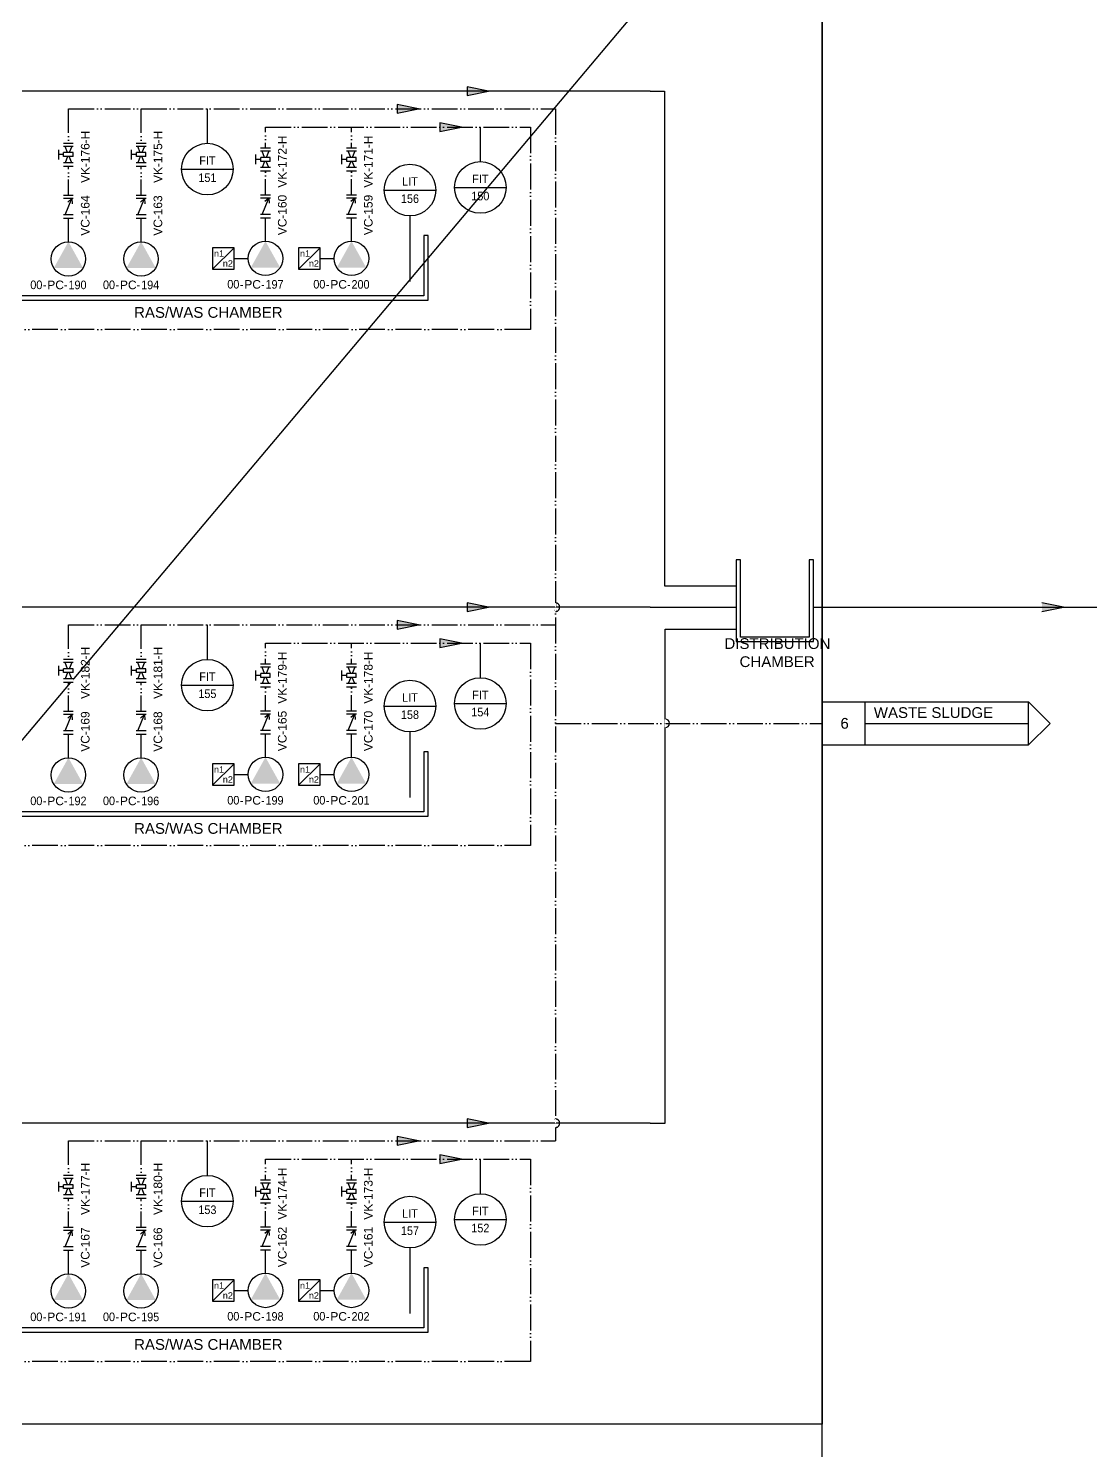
# Model space of a CAD drawing. Header units: millimetres. Extents: x 0 to 1145, y 0 to 954.
# Drawn here: x 188.4 to 435.4, y 280.9 to 611.6 of the extents above; entities that cross this region are included whole.
import ezdxf
from ezdxf.enums import TextEntityAlignment as Align

# ---------------------------------------------------------------- set-up
doc = ezdxf.new("R2010")
doc.units = ezdxf.units.MM
doc.set_wipeout_variables(frame=1)
doc.linetypes.add('ACAD_ISO05W100', pattern=[33, 24, -3, 0, -3, 0, -3])
doc.linetypes.add('RefPIDWasteSludgeChamber - EQ$0$ACAD_ISO05W100', pattern=[33, 24, -3, 0, -3, 0, -3])
doc.layers.get('DEFPOINTS').update_dxf_attribs({"color": 10})
for name, color, linetype in [('equipment', 5, 'Continuous'), ('instrumentation', 4, 'Continuous'), ('RefAR6WasteSludge$0$Text', 7, 'Continuous'), ('RefPIDWasteSludgeChamber - EQ$0$sludge', 19, 'RefPIDWasteSludgeChamber - EQ$0$ACAD_ISO05W100'), ('RefPIDWasteSludgeChamber$0$Text', 7, 'Continuous'), ('sludge', 19, 'ACAD_ISO05W100'), ('Text', 7, 'Continuous'), ('unit', 1, 'Continuous'), ('valve', 7, 'Continuous')]:
    doc.layers.add(name, color=color, linetype=linetype)
doc.layers.add('sewer', color=7, linetype='Continuous', true_color=0x1c2600)
doc.styles.add('Centrifugal_WASPump$0$Organica', font='arial.ttf')
doc.styles.add('Centrifugal_WASPump_SB$0$Organica', font='arial.ttf')
doc.styles.add('CentrifugalVFDdrive_RASPump_L$0$Organica', font='arial.ttf')
doc.styles.add('CentrifugalVFDdrive_RASPump_L_SB$0$Organica', font='arial.ttf')
doc.styles.add('Organica', font='arial.ttf')
doc.styles.add('RefAR6WasteSludge$0$Organica', font='arial.ttf')
doc.styles.add('RefPIDWasteSludgeChamber - EQ$0$Organica', font='arial.ttf')
doc.styles.add('RefPIDWasteSludgeChamber$0$Organica', font='arial.ttf')
doc.styles.add('RefPIDWasteSludgeChamber$0$Standard', font='arial.ttf')

# ---------------------------------------------------------------- blocks, each defined once
blk = doc.blocks.new('*U31')
at = {"layer": 'DEFPOINTS'}
blk.add_line((0, -190), (320, 190), dxfattribs=at)
at = {"layer": 'DEFPOINTS', "flags": 128}
blk.add_lwpolyline([(0, 190), (320, 190), (320, -190), (0, -190)], close=True, dxfattribs=at)
blk = doc.blocks.new('*U32')
at = {"flags": 128}
blk.add_lwpolyline([(0, 19), (0, 0), (18, 0), (18, 19), (17, 19), (17, 1), (1, 1), (1, 19)], close=True, dxfattribs=at)
at = {"style": 'Organica', "flags": 1}
for tag, p in [('WIDTH', (-11.4, 38.99)), ('HEIGHT', (-11.4, 36.04)), ('LENGTH', (-11.4, 33.02)), ('LIQUIDLEVEL', (-11.4, 29.93)), ('VOLUME', (-11.4, 26.97))]:
    blk.add_attdef(tag, text='', height=2, dxfattribs=at).set_placement(p, align=Align.MIDDLE_CENTER)
at = {"layer": 'Text', "style": 'Organica'}
for tag, p in [('NAME1', (9.58, -2.55)), ('NAME2', (9.58, -6.3))]:
    blk.add_attdef(tag, text='', height=2.5, dxfattribs=at).set_placement(p, align=Align.MIDDLE_CENTER)
blk = doc.blocks.new('break')
blk.add_arc((0, 0), 1, 270, 90)
blk.add_wipeout([(-0.12, -0.11), (-0.12, -0.89), (0, -1), (0.12, -0.89), (0.12, -0.11), (0, 0)])
blk.add_wipeout([(-0.12, 0.11), (-0.12, 0.89), (0, 1), (0.12, 0.89), (0.12, 0.11), (0, 0)])
blk = doc.blocks.new('*U43')
at = {"layer": 'DEFPOINTS', "flags": 128}
blk.add_lwpolyline([(0, 477), (442, 477), (442, -477), (0, -477)], close=True, dxfattribs=at)
blk = doc.blocks.new('*U16')
at = {"flags": 128}
blk.add_lwpolyline([(0, 15), (0, 0), (101, 0), (101, 15), (100, 15), (100, 1), (1, 1), (1, 15)], close=True, dxfattribs=at)
at = {"style": 'RefPIDWasteSludgeChamber$0$Organica', "flags": 1}
for tag, p in [('WIDTH', (-11.4, 38.99)), ('HEIGHT', (-11.4, 36.04)), ('LENGTH', (-11.4, 33.02)), ('LIQUIDLEVEL', (-11.4, 29.93)), ('VOLUME', (-11.4, 26.97))]:
    blk.add_attdef(tag, text='', height=2, dxfattribs=at).set_placement(p, align=Align.MIDDLE_CENTER)
at = {"style": 'RefPIDWasteSludgeChamber$0$Standard', "flags": 1}
blk.add_attdef('TR_NAME1', (-26.08, 0.74), '', height=2.5, dxfattribs=at)
at = {"layer": 'RefPIDWasteSludgeChamber$0$Text', "style": 'RefPIDWasteSludgeChamber$0$Organica'}
blk.add_attdef('NAME1_001', (49.42, -4.11), '', height=2.5, dxfattribs=at)
blk = doc.blocks.new('*U17')
at = {"insert": (-1.98, -3.9), "char_height": 2, "width": 5.3402, "attachment_point": 6, "style": 'RefPIDWasteSludgeChamber - EQ$0$Organica'}
blk.add_mtext('-', dxfattribs=at)
at = {"style": 'RefPIDWasteSludgeChamber - EQ$0$Organica'}
for tag, flags, p in [('EQUIP_TYPE', 1, (-8.63, 62.54)), ('NOTE', 1, (-8.63, 59.54)), ('NOTE_CHINESE', 1, (-8.63, 56.54)), ('AREA_CODE', 1, (-8.63, 53.54)), ('DI', 1, (-8.63, 50.54)), ('DO', 1, (-8.63, 47.54)), ('AI', 1, (-8.63, 44.54)), ('AO', 1, (-8.63, 41.54)), ('PO', 1, (-8.63, 35.54)), ('PB', 1, (-8.63, 38.54)), ('SP_ACTUATED', 1, (-8.63, 32.54)), ('SIZE', 1, (-8.63, 23.54)), ('MATERIAL', 1, (-8.63, 19.54)), ('PRESSURE', 1, (-8.63, 15.54)), ('TAG', 8, (0.33, -3.9))]:
    blk.add_attdef(tag, text='', height=2, dxfattribs=dict(at, flags=flags)).set_placement(p, align=Align.MIDDLE_CENTER)
blk.add_attdef('TAG_ID', text='', height=2, dxfattribs=at).set_placement((-2.86, -3.9), align=Align.MIDDLE_RIGHT)
blk.add_wipeout([(-2.67, 1.14), (2.67, 1.14), (2.67, -1.14), (-2.67, -1.14)])
for p, q in [((-2.67, 1.14), (-2.67, -1.14)), ((-1.9, -1.14), (-1.9, 1.14)), ((-1.9, 0.76), (1.9, -0.76)), ((1.9, -0.76), (1.09, 0.17)), ((1.9, -1.14), (1.9, 1.14)), ((2.67, 1.14), (2.67, -1.14)), ((1.9, -0.76), (0.67, -0.87))]:
    blk.add_line(p, q)
blk = doc.blocks.new('*U18')
at = {"char_height": 2, "width": 5.3402, "style": 'RefPIDWasteSludgeChamber - EQ$0$Organica'}
for s, insert, attachment_point in [('-H', (2.6, -3.9), 4), ('-', (-1.98, -3.9), 6)]:
    blk.add_mtext(s, dxfattribs=dict(at, insert=insert, attachment_point=attachment_point))
at = {"style": 'RefPIDWasteSludgeChamber - EQ$0$Organica'}
for tag, flags, p in [('EQUIP_TYPE', 1, (-8.63, 62.54)), ('NOTE', 1, (-8.63, 59.54)), ('NOTE_CHINESE', 1, (-8.63, 56.54)), ('AREA_CODE', 1, (-8.63, 53.54)), ('DI', 1, (-8.63, 50.54)), ('DO', 1, (-8.63, 47.54)), ('AI', 1, (-8.63, 44.54)), ('AO', 1, (-8.63, 41.54)), ('PO', 1, (-8.63, 35.54)), ('PB', 1, (-8.63, 38.54)), ('SP_ACTUATED', 1, (-8.63, 32.54)), ('SIZE', 1, (-8.63, 23.54)), ('MATERIAL', 1, (-8.63, 19.54)), ('PRESSURE', 1, (-8.63, 15.54)), ('TAG', 8, (0.33, -3.9))]:
    blk.add_attdef(tag, text='', height=2, dxfattribs=dict(at, flags=flags)).set_placement(p, align=Align.MIDDLE_CENTER)
blk.add_attdef('TAG_ID', text='', height=2, dxfattribs=at).set_placement((-2.86, -3.9), align=Align.MIDDLE_RIGHT)
blk.add_wipeout([(-2.67, 1.14), (2.67, 1.14), (2.67, -1.14), (-2.67, -1.14)])
for p, q in [((-2.67, 1.14), (-2.67, -1.14)), ((-1.9, -1.14), (-1.9, 1.14)), ((-0.46, 0.19), (-1.9, 0.76)), ((1.14, 2.29), (-1.14, 2.29)), ((-0.46, -1.11), (-0.46, 1.11)), ((-0.46, 1.11), (0.46, 1.11)), ((0, 1.11), (0, 2.29)), ((0.46, -1.11), (0.46, 1.11)), ((0.46, 0.19), (1.9, 0.76)), ((1.9, -1.14), (1.9, 1.14)), ((2.67, 1.14), (2.67, -1.14)), ((-1.9, -0.76), (-0.46, -0.19)), ((-0.46, -1.11), (0.46, -1.11)), ((1.9, -0.76), (0.46, -0.19))]:
    blk.add_line(p, q)
blk = doc.blocks.new('*U13')
at = {"color": 4}
for p, q in [((-6, 17), (6, 17)), ((0, 11), (0, -4.27))]:
    blk.add_line(p, q, dxfattribs=at)
blk.add_circle((0, 17), 6, dxfattribs=at)
at = {"style": 'RefPIDWasteSludgeChamber - EQ$0$Organica', "width": 0.9}
for tag, flags, p in [('EQUIP_TYPE', 9, (31.18, 65.35)), ('AREA_CODE', 9, (31.18, 62.35)), ('NOTE', 9, (31.18, 59.35)), ('NOTE_CHINESE', 9, (31.18, 56.35)), ('MODEL', 9, (31.18, 53.35)), ('MANUFACTURE', 9, (31.18, 50.35)), ('SPECIFICATION', 9, (31.18, 47.35)), ('DI', 9, (31.18, 44.35)), ('DO', 9, (31.18, 41.35)), ('AO', 9, (31.18, 35.35)), ('AI', 9, (31.18, 38.35)), ('PB', 9, (31.18, 32.35)), ('PO', 9, (31.18, 29.35)), ('TAG_ID', 8, (0, 19)), ('TAG', 8, (0, 15))]:
    blk.add_attdef(tag, text='', height=2, dxfattribs=dict(at, flags=flags)).set_placement(p, align=Align.MIDDLE_CENTER)
blk = doc.blocks.new('*U12')
at = {"color": 4}
for p, q in [((0, 23), (0, 31)), ((-6, 17), (6, 17))]:
    blk.add_line(p, q, dxfattribs=at)
blk.add_circle((0, 17), 6, dxfattribs=at)
at = {"style": 'RefPIDWasteSludgeChamber - EQ$0$Organica', "width": 0.9}
for tag, flags, p in [('SP_FLUID', 9, (31.18, 71.35)), ('EQUIP_TYPE', 9, (31.18, 65.35)), ('SP_FLOW', 9, (31.18, 68.35)), ('AREA_CODE', 9, (31.18, 62.35)), ('NOTE', 9, (31.18, 59.35)), ('NOTE_CHINESE', 9, (31.18, 56.35)), ('MODEL', 9, (31.18, 53.35)), ('MANUFACTURE', 9, (31.18, 50.35)), ('SPECIFICATION', 9, (31.18, 47.35)), ('DI', 9, (31.18, 44.35)), ('DO', 9, (31.18, 41.35)), ('AO', 9, (31.18, 35.35)), ('AI', 9, (31.18, 38.35)), ('PB', 9, (31.18, 32.35)), ('PO', 9, (31.18, 29.35)), ('TAG_ID', 8, (0, 19)), ('TAG', 8, (0, 15))]:
    blk.add_attdef(tag, text='', height=2, dxfattribs=dict(at, flags=flags)).set_placement(p, align=Align.MIDDLE_CENTER)
blk = doc.blocks.new('*U11322')
blk.add_circle((0, 0), 4)
blk.add_solid([(-3.4, -2.11), (0, 4), (3.4, -2.11)])
at = {"char_height": 2, "width": 5.3402, "attachment_point": 6, "line_spacing_factor": 0.9, "style": 'Centrifugal_WASPump_SB$0$Organica'}
for insert in [(-5.1, -6.03), (-0.2, -6.03)]:
    blk.add_mtext('{\\W0.9;-}', dxfattribs=dict(at, insert=insert))
at = {"style": 'Centrifugal_WASPump_SB$0$Organica', "flags": 1}
for tag, p in [('PUMP_TYPE', (-13.95, 99.74)), ('NOTE', (-13.95, 96.74)), ('NOTE_CHINESE', (-13.95, 93.74)), ('MATERIAL_HOUSING', (-13.95, 90.64)), ('MATERIAL_IMPELLER', (-13.95, 87.64)), ('CONSUMED_POWER', (-13.95, 78.43)), ('INSTALLED_POWER', (-13.95, 81.43)), ('MODEL', (-13.95, 75.32)), ('MANUFACTURE', (-13.95, 72.21)), ('UNIT_CAPACITY', (-13.42, 69.06)), ('SP_CAPACITY', (-13.42, 66.16)), ('UNIT_HEAD', (-13.42, 63.06)), ('SP_HEAD', (-13.42, 60.06)), ('INSTALLATION', (-13.42, 56.95)), ('STB_DTY', (-13.42, 53.63)), ('RUNNINGHOURS', (-13.42, 50.63)), ('DI', (-13.85, 41.6)), ('DO', (-13.85, 38.6)), ('PO', (-13.85, 26.6)), ('PROCESSUNITAREA', (-13.85, 23.6))]:
    blk.add_attdef(tag, text='', height=2, dxfattribs=at).set_placement(p, align=Align.MIDDLE_CENTER)
at = {"style": 'Centrifugal_WASPump_SB$0$Organica', "width": 0.9}
blk.add_attdef('AREA_CODE', text='', height=2, dxfattribs=at).set_placement((-6.07, -6.01), align=Align.MIDDLE_RIGHT)
at = {"style": 'Centrifugal_WASPump_SB$0$Organica'}
blk.add_attdef('TAG_ID', text='', height=2, dxfattribs=at).set_placement((-1.04, -6.03), align=Align.MIDDLE_RIGHT)
at = {"style": 'Centrifugal_WASPump_SB$0$Organica', "width": 0.9, "flags": 8}
blk.add_attdef('TAG', text='', height=2, dxfattribs=at).set_placement((2.11, -6.03), align=Align.MIDDLE_CENTER)
blk = doc.blocks.new('*U11524')
blk.add_circle((0, 0), 4)
blk.add_solid([(-3.4, -2.11), (0, 4), (3.4, -2.11)])
at = {"char_height": 2, "width": 5.3402, "attachment_point": 6, "line_spacing_factor": 0.9, "style": 'Centrifugal_WASPump$0$Organica'}
for insert in [(-5.1, -6.03), (-0.2, -6.03)]:
    blk.add_mtext('{\\W0.9;-}', dxfattribs=dict(at, insert=insert))
at = {"style": 'Centrifugal_WASPump$0$Organica', "flags": 1}
for tag, p in [('PUMP_TYPE', (-13.95, 99.74)), ('NOTE', (-13.95, 96.74)), ('NOTE_CHINESE', (-13.95, 93.74)), ('MATERIAL_HOUSING', (-13.95, 90.64)), ('MATERIAL_IMPELLER', (-13.95, 87.64)), ('CONSUMED_POWER', (-13.95, 78.43)), ('INSTALLED_POWER', (-13.95, 81.43)), ('MODEL', (-13.95, 75.32)), ('MANUFACTURE', (-13.95, 72.21)), ('UNIT_CAPACITY', (-13.42, 69.06)), ('SP_CAPACITY', (-13.42, 66.16)), ('UNIT_HEAD', (-13.42, 63.06)), ('SP_HEAD', (-13.42, 60.06)), ('INSTALLATION', (-13.42, 56.95)), ('STB_DTY', (-13.42, 53.63)), ('RUNNINGHOURS', (-13.42, 50.63)), ('DI', (-13.85, 41.6)), ('DO', (-13.85, 38.6)), ('PO', (-13.85, 26.6)), ('PROCESSUNITAREA', (-13.85, 23.6))]:
    blk.add_attdef(tag, text='', height=2, dxfattribs=at).set_placement(p, align=Align.MIDDLE_CENTER)
at = {"style": 'Centrifugal_WASPump$0$Organica', "width": 0.9}
blk.add_attdef('AREA_CODE', text='', height=2, dxfattribs=at).set_placement((-6.07, -6.01), align=Align.MIDDLE_RIGHT)
at = {"style": 'Centrifugal_WASPump$0$Organica'}
blk.add_attdef('TAG_ID', text='', height=2, dxfattribs=at).set_placement((-1.04, -6.03), align=Align.MIDDLE_RIGHT)
at = {"style": 'Centrifugal_WASPump$0$Organica', "width": 0.9, "flags": 8}
blk.add_attdef('TAG', text='', height=2, dxfattribs=at).set_placement((2.11, -6.03), align=Align.MIDDLE_CENTER)
blk = doc.blocks.new('*U11726')
for p, q in [((-7.31, 2.5), (-12.31, 2.5)), ((-12.31, 2.5), (-12.31, -2.5)), ((-12.31, -2.5), (-7.31, 2.5)), ((-7.31, -2.5), (-7.31, 2.5)), ((-12.31, -2.5), (-7.31, -2.5)), ((-7.31, 0), (-4, 0))]:
    blk.add_line(p, q)
blk.add_circle((0, 0), 4)
blk.add_solid([(-3.4, -2.11), (0, 4), (3.4, -2.11)])
at = {"style": 'CentrifugalVFDdrive_RASPump_L_SB$0$Organica'}
for s, p in [('n1', (-11.97, 0.39)), ('n2', (-9.91, -1.91))]:
    blk.add_text(s, height=1.5, dxfattribs=at).set_placement(p)
at = {"char_height": 2, "width": 5.3402, "attachment_point": 6, "line_spacing_factor": 0.9, "style": 'CentrifugalVFDdrive_RASPump_L_SB$0$Organica'}
for insert in [(-5.1, -6.03), (-0.2, -6.03)]:
    blk.add_mtext('{\\W0.9;-}', dxfattribs=dict(at, insert=insert))
at = {"style": 'CentrifugalVFDdrive_RASPump_L_SB$0$Organica', "flags": 1}
for tag, p in [('PUMP_TYPE', (-13.95, 99.74)), ('NOTE', (-13.95, 96.74)), ('NOTE_CHINESE', (-13.95, 93.74)), ('MATERIAL_HOUSING', (-13.95, 90.64)), ('MATERIAL_IMPELLER', (-13.95, 87.64)), ('MATERIAL_SCREW', (-13.95, 84.64)), ('CONSUMED_POWER', (-13.95, 78.43)), ('INSTALLED_POWER', (-13.95, 81.43)), ('MODEL', (-13.95, 75.32)), ('MANUFACTURE', (-13.95, 72.21)), ('UNIT_CAPACITY', (-13.42, 69.06)), ('SP_CAPACITY', (-13.42, 66.16)), ('UNIT_HEAD', (-13.42, 63.06)), ('SP_HEAD', (-13.42, 60.06)), ('INSTALLATION', (-13.42, 56.95)), ('STB_DTY', (-13.42, 53.63)), ('RUNNINGHOURS', (-13.42, 50.63)), ('FC-MAN', (-13.85, 47.7)), ('FC-MOD', (-13.85, 44.6)), ('DI', (-13.85, 41.6)), ('DO', (-13.85, 38.6)), ('AI', (-13.85, 35.6)), ('AO', (-13.85, 32.6)), ('PB', (-13.85, 29.6)), ('PO', (-13.85, 26.6)), ('PROCESSUNITAREA', (-13.85, 23.6))]:
    blk.add_attdef(tag, text='', height=2, dxfattribs=at).set_placement(p, align=Align.MIDDLE_CENTER)
at = {"style": 'CentrifugalVFDdrive_RASPump_L_SB$0$Organica', "width": 0.9}
blk.add_attdef('AREA_CODE', text='', height=2, dxfattribs=at).set_placement((-6.07, -6.01), align=Align.MIDDLE_RIGHT)
at = {"style": 'CentrifugalVFDdrive_RASPump_L_SB$0$Organica'}
blk.add_attdef('TAG_ID', text='', height=2, dxfattribs=at).set_placement((-1.04, -6.03), align=Align.MIDDLE_RIGHT)
at = {"style": 'CentrifugalVFDdrive_RASPump_L_SB$0$Organica', "width": 0.9, "flags": 8}
blk.add_attdef('TAG', text='', height=2, dxfattribs=at).set_placement((2.11, -6.03), align=Align.MIDDLE_CENTER)
blk = doc.blocks.new('*U12128')
for p, q in [((-7.31, 2.5), (-12.31, 2.5)), ((-12.31, 2.5), (-12.31, -2.5)), ((-12.31, -2.5), (-7.31, 2.5)), ((-7.31, -2.5), (-7.31, 2.5)), ((-12.31, -2.5), (-7.31, -2.5)), ((-7.31, 0), (-4, 0))]:
    blk.add_line(p, q)
blk.add_circle((0, 0), 4)
blk.add_solid([(-3.4, -2.11), (0, 4), (3.4, -2.11)])
at = {"style": 'CentrifugalVFDdrive_RASPump_L$0$Organica'}
for s, p in [('n1', (-11.97, 0.39)), ('n2', (-9.91, -1.91))]:
    blk.add_text(s, height=1.5, dxfattribs=at).set_placement(p)
at = {"char_height": 2, "width": 5.3402, "attachment_point": 6, "line_spacing_factor": 0.9, "style": 'CentrifugalVFDdrive_RASPump_L$0$Organica'}
for insert in [(-5.1, -6.03), (-0.2, -6.03)]:
    blk.add_mtext('{\\W0.9;-}', dxfattribs=dict(at, insert=insert))
at = {"style": 'CentrifugalVFDdrive_RASPump_L$0$Organica', "flags": 1}
for tag, p in [('PUMP_TYPE', (-13.95, 99.74)), ('NOTE', (-13.95, 96.74)), ('NOTE_CHINESE', (-13.95, 93.74)), ('MATERIAL_HOUSING', (-13.95, 90.64)), ('MATERIAL_IMPELLER', (-13.95, 87.64)), ('MATERIAL_SCREW', (-13.95, 84.64)), ('CONSUMED_POWER', (-13.95, 78.43)), ('INSTALLED_POWER', (-13.95, 81.43)), ('MODEL', (-13.95, 75.32)), ('MANUFACTURE', (-13.95, 72.21)), ('UNIT_CAPACITY', (-13.42, 69.06)), ('SP_CAPACITY', (-13.42, 66.16)), ('UNIT_HEAD', (-13.42, 63.06)), ('SP_HEAD', (-13.42, 60.06)), ('INSTALLATION', (-13.42, 56.95)), ('STB_DTY', (-13.42, 53.63)), ('RUNNINGHOURS', (-13.42, 50.63)), ('FC-MAN', (-13.85, 47.7)), ('FC-MOD', (-13.85, 44.6)), ('DI', (-13.85, 41.6)), ('DO', (-13.85, 38.6)), ('AI', (-13.85, 35.6)), ('AO', (-13.85, 32.6)), ('PB', (-13.85, 29.6)), ('PO', (-13.85, 26.6)), ('PROCESSUNITAREA', (-13.85, 23.6))]:
    blk.add_attdef(tag, text='', height=2, dxfattribs=at).set_placement(p, align=Align.MIDDLE_CENTER)
at = {"style": 'CentrifugalVFDdrive_RASPump_L$0$Organica', "width": 0.9}
blk.add_attdef('AREA_CODE', text='', height=2, dxfattribs=at).set_placement((-6.07, -6.01), align=Align.MIDDLE_RIGHT)
at = {"style": 'CentrifugalVFDdrive_RASPump_L$0$Organica'}
blk.add_attdef('TAG_ID', text='', height=2, dxfattribs=at).set_placement((-1.04, -6.03), align=Align.MIDDLE_RIGHT)
at = {"style": 'CentrifugalVFDdrive_RASPump_L$0$Organica', "width": 0.9, "flags": 8}
blk.add_attdef('TAG', text='', height=2, dxfattribs=at).set_placement((2.11, -6.03), align=Align.MIDDLE_CENTER)
blk = doc.blocks.new('RefAR6WasteSludge$0$RefAR6WasteSludge')
at = {"lineweight": 25, "ltscale": 0.25}
for p, q in [((0, 5), (48, 5)), ((0, 5), (0, -5)), ((10, -5), (10, 5)), ((48, -5), (48, 5)), ((48, 5), (53, 0)), ((10, 0), (48, 0)), ((48, -5), (53, 0)), ((0, -5), (48, -5))]:
    blk.add_line(p, q, dxfattribs=at)
at = {"layer": 'RefAR6WasteSludge$0$Text', "style": 'RefAR6WasteSludge$0$Organica'}
for tag, p in [('Name_001', (11.77, 1.27)), ('ID_001', (4.27, -1.23))]:
    blk.add_attdef(tag, p, '', height=2.5, dxfattribs=at)

msp = doc.modelspace()

# ---------------------------------------------------------------- hatches: boundary and pattern name
for points in [[(290.43, 596), (295.43, 597), (290.43, 598)], [(274.14, 591.88), (279.14, 592.88), (274.14, 593.88)], [(284.1, 587.62), (289.1, 588.62), (284.1, 589.62)], [(290.43, 476), (295.43, 477), (290.43, 478)], [(274.14, 471.88), (279.14, 472.88), (274.14, 473.88)], [(284.1, 467.62), (289.1, 468.62), (284.1, 469.62)], [(290.43, 356), (295.43, 357), (290.43, 358)], [(274.14, 351.88), (279.14, 352.88), (274.14, 353.88)], [(284.1, 347.62), (289.1, 348.62), (284.1, 349.62)]]:
    msp.add_hatch(color=256).paths.add_polyline_path(points)
at = {"layer": 'sewer'}
h = msp.add_hatch(color=256, dxfattribs=at)
h.dxf.hatch_style = 1
h.paths.add_polyline_path([(424.1, 478), (424.1, 477), (429.1, 477)])
h.paths.add_polyline_path([(429.1, 477), (424.1, 477), (424.1, 476)])

# ---------------------------------------------------------------- linework, layer by layer
for points in [[(295.43, 597), (290.43, 598)], [(290.43, 598), (290.43, 596)], [(290.43, 596), (295.43, 597)], [(279.14, 592.88), (274.14, 593.88)], [(274.14, 593.88), (274.14, 591.88)], [(274.14, 591.88), (279.14, 592.88)], [(289.1, 588.62), (284.1, 589.62)], [(284.1, 589.62), (284.1, 587.62)], [(284.1, 587.62), (289.1, 588.62)], [(295.43, 477), (290.43, 478)], [(290.43, 478), (290.43, 476)], [(290.43, 476), (295.43, 477)], [(279.14, 472.88), (274.14, 473.88)], [(274.14, 473.88), (274.14, 471.88)], [(274.14, 471.88), (279.14, 472.88)], [(289.1, 468.62), (284.1, 469.62)], [(284.1, 469.62), (284.1, 467.62)], [(284.1, 467.62), (289.1, 468.62)], [(295.43, 357), (290.43, 358)], [(290.43, 358), (290.43, 356)], [(279.14, 352.88), (274.14, 353.88)], [(274.14, 353.88), (274.14, 351.88)], [(290.43, 356), (295.43, 357)], [(274.14, 351.88), (279.14, 352.88)], [(289.1, 348.62), (284.1, 349.62)], [(284.1, 349.62), (284.1, 347.62)], [(284.1, 347.62), (289.1, 348.62)]]:
    msp.add_lwpolyline(points)
at = {"layer": 'RefPIDWasteSludgeChamber - EQ$0$sludge', "lineweight": 25, "ltscale": 0.25}
for p, q in [((197.73, 561.99), (197.73, 592.88)), ((197.73, 592.88), (310.96, 592.88)), ((214.63, 561.99), (214.63, 592.88)), ((243.55, 562.11), (243.55, 588.62)), ((243.55, 588.62), (305.14, 588.62)), ((263.55, 562.11), (263.55, 588.62)), ((305.14, 588.62), (305.14, 541.62)), ((305.14, 541.62), (103.8, 541.62)), ((197.73, 441.99), (197.73, 472.88)), ((197.73, 472.88), (310.96, 472.88)), ((214.63, 441.99), (214.63, 472.88)), ((243.55, 442.11), (243.55, 468.62)), ((243.55, 468.62), (305.14, 468.62)), ((263.55, 442.11), (263.55, 468.62)), ((305.14, 468.62), (305.14, 421.62)), ((305.14, 421.62), (103.8, 421.62)), ((197.73, 321.99), (197.73, 352.88)), ((197.73, 352.88), (310.96, 352.88)), ((214.63, 321.99), (214.63, 352.88)), ((243.55, 322.11), (243.55, 348.62)), ((243.55, 348.62), (305.14, 348.62)), ((263.55, 322.11), (263.55, 348.62)), ((305.14, 348.62), (305.14, 301.62)), ((305.14, 301.62), (103.8, 301.62))]:
    msp.add_line(p, q, dxfattribs=at)
at = {"layer": 'sewer', "lineweight": 25, "ltscale": 0.5}
for p, q in [((333, 597), (179.27, 597)), ((333, 477), (179.27, 477)), ((333, 357), (179.27, 357))]:
    msp.add_line(p, q, dxfattribs=at)
at = {"layer": 'sewer'}
msp.add_line((371, 477), (373, 477), dxfattribs=at)
at = {"layer": 'sewer', "lineweight": 25, "ltscale": 0.25}
for p, q in [((373, 477), (442.7, 477)), ((429.1, 477), (424.1, 478)), ((424.1, 476), (429.1, 477))]:
    msp.add_line(p, q, dxfattribs=at)
at = {"layer": 'sewer'}
for points in [[(333, 597), (336.37, 597), (336.37, 482), (353, 482)], [(333, 477), (333, 477), (333, 477), (353, 477)], [(333, 357), (336.5, 357), (336.5, 471.92), (353, 471.92)]]:
    msp.add_lwpolyline(points, dxfattribs=at)
at = {"layer": 'sludge', "ltscale": 0.25}
msp.add_line((310.96, 450), (373, 450), dxfattribs=at)
msp.add_lwpolyline([(310.96, 592.88), (310.96, 352.88)], dxfattribs=at)

# ---------------------------------------------------------------- block references
msp.add_blockref('*U31', (53, 477))
ref = msp.add_blockref('RefAR6WasteSludge$0$RefAR6WasteSludge', (373, 450))
ref.add_attrib('ID', '6', dxfattribs={"layer": 'RefAR6WasteSludge$0$Text', "height": 2.5, "style": 'RefAR6WasteSludge$0$Organica'}).set_placement((378.22, 450), align=Align.MIDDLE_CENTER)
ref.add_attrib('Name', 'WASTE SLUDGE', dxfattribs={"layer": 'RefAR6WasteSludge$0$Text', "height": 2.5, "style": 'RefAR6WasteSludge$0$Organica'}).set_placement((385, 452.5), align=Align.MIDDLE_LEFT)
at = {"layer": 'DEFPOINTS'}
msp.add_blockref('*U43', (373, 477), dxfattribs=at)
at = {"layer": 'instrumentation'}
ref = msp.add_blockref('*U12', (230.04, 561.88), dxfattribs=at)
ref.add_attrib('TAG', '151', dxfattribs={"layer": '0', "height": 2, "style": 'RefPIDWasteSludgeChamber - EQ$0$Organica', "width": 0.9}).set_placement((230.04, 576.88), align=Align.MIDDLE_CENTER)
ref.add_attrib('TAG_ID', 'FIT', dxfattribs={"layer": '0', "height": 2, "style": 'RefPIDWasteSludgeChamber - EQ$0$Organica', "width": 0.9}).set_placement((230.04, 580.88), align=Align.MIDDLE_CENTER)
ref = msp.add_blockref('*U12', (293.51, 557.62), dxfattribs=at)
ref.add_attrib('TAG', '150', dxfattribs={"layer": '0', "height": 2, "style": 'RefPIDWasteSludgeChamber - EQ$0$Organica', "width": 0.9}).set_placement((293.51, 572.62), align=Align.MIDDLE_CENTER)
ref.add_attrib('TAG_ID', 'FIT', dxfattribs={"layer": '0', "height": 2, "style": 'RefPIDWasteSludgeChamber - EQ$0$Organica', "width": 0.9}).set_placement((293.51, 576.62), align=Align.MIDDLE_CENTER)
ref = msp.add_blockref('*U13', (277.15, 557.01), dxfattribs=at)
ref.add_attrib('TAG', '156', dxfattribs={"layer": '0', "height": 2, "style": 'RefPIDWasteSludgeChamber - EQ$0$Organica', "width": 0.9}).set_placement((277.15, 572.01), align=Align.MIDDLE_CENTER)
ref.add_attrib('TAG_ID', 'LIT', dxfattribs={"layer": '0', "height": 2, "style": 'RefPIDWasteSludgeChamber - EQ$0$Organica', "width": 0.9}).set_placement((277.15, 576.01), align=Align.MIDDLE_CENTER)
ref = msp.add_blockref('*U12', (230.04, 441.88), dxfattribs=at)
ref.add_attrib('TAG', '155', dxfattribs={"layer": '0', "height": 2, "style": 'RefPIDWasteSludgeChamber - EQ$0$Organica', "width": 0.9}).set_placement((230.04, 456.88), align=Align.MIDDLE_CENTER)
ref.add_attrib('TAG_ID', 'FIT', dxfattribs={"layer": '0', "height": 2, "style": 'RefPIDWasteSludgeChamber - EQ$0$Organica', "width": 0.9}).set_placement((230.04, 460.88), align=Align.MIDDLE_CENTER)
ref = msp.add_blockref('*U12', (293.51, 437.62), dxfattribs=at)
ref.add_attrib('TAG', '154', dxfattribs={"layer": '0', "height": 2, "style": 'RefPIDWasteSludgeChamber - EQ$0$Organica', "width": 0.9}).set_placement((293.51, 452.62), align=Align.MIDDLE_CENTER)
ref.add_attrib('TAG_ID', 'FIT', dxfattribs={"layer": '0', "height": 2, "style": 'RefPIDWasteSludgeChamber - EQ$0$Organica', "width": 0.9}).set_placement((293.51, 456.62), align=Align.MIDDLE_CENTER)
ref = msp.add_blockref('*U13', (277.15, 437.01), dxfattribs=at)
ref.add_attrib('TAG', '158', dxfattribs={"layer": '0', "height": 2, "style": 'RefPIDWasteSludgeChamber - EQ$0$Organica', "width": 0.9}).set_placement((277.15, 452.01), align=Align.MIDDLE_CENTER)
ref.add_attrib('TAG_ID', 'LIT', dxfattribs={"layer": '0', "height": 2, "style": 'RefPIDWasteSludgeChamber - EQ$0$Organica', "width": 0.9}).set_placement((277.15, 456.01), align=Align.MIDDLE_CENTER)
ref = msp.add_blockref('*U12', (230.04, 321.88), dxfattribs=at)
ref.add_attrib('TAG', '153', dxfattribs={"layer": '0', "height": 2, "style": 'RefPIDWasteSludgeChamber - EQ$0$Organica', "width": 0.9}).set_placement((230.04, 336.88), align=Align.MIDDLE_CENTER)
ref.add_attrib('TAG_ID', 'FIT', dxfattribs={"layer": '0', "height": 2, "style": 'RefPIDWasteSludgeChamber - EQ$0$Organica', "width": 0.9}).set_placement((230.04, 340.88), align=Align.MIDDLE_CENTER)
ref = msp.add_blockref('*U12', (293.51, 317.62), dxfattribs=at)
ref.add_attrib('TAG', '152', dxfattribs={"layer": '0', "height": 2, "style": 'RefPIDWasteSludgeChamber - EQ$0$Organica', "width": 0.9}).set_placement((293.51, 332.62), align=Align.MIDDLE_CENTER)
ref.add_attrib('TAG_ID', 'FIT', dxfattribs={"layer": '0', "height": 2, "style": 'RefPIDWasteSludgeChamber - EQ$0$Organica', "width": 0.9}).set_placement((293.51, 336.62), align=Align.MIDDLE_CENTER)
ref = msp.add_blockref('*U13', (277.15, 317.01), dxfattribs=at)
ref.add_attrib('TAG', '157', dxfattribs={"layer": '0', "height": 2, "style": 'RefPIDWasteSludgeChamber - EQ$0$Organica', "width": 0.9}).set_placement((277.15, 332.01), align=Align.MIDDLE_CENTER)
ref.add_attrib('TAG_ID', 'LIT', dxfattribs={"layer": '0', "height": 2, "style": 'RefPIDWasteSludgeChamber - EQ$0$Organica', "width": 0.9}).set_placement((277.15, 336.01), align=Align.MIDDLE_CENTER)
at = {"layer": 'unit'}
ref = msp.add_blockref('*U16', (180.38, 548.41), dxfattribs=at)
ref.add_attrib('NAME1_001', 'RAS/WAS CHAMBER', (213, 544.31), dxfattribs={"layer": 'RefPIDWasteSludgeChamber$0$Text', "height": 2.5, "style": 'RefPIDWasteSludgeChamber$0$Organica'})
ref = msp.add_blockref('*U32', (353, 469), dxfattribs=at)
ref.add_attrib('NAME1_001', 'DISTRIBUTION', (350.27, 467.3), dxfattribs={"layer": 'Text', "height": 2.5, "style": 'Organica'})
ref.add_attrib('NAME1_002', 'CHAMBER', (353.79, 463.09), dxfattribs={"layer": 'Text', "height": 2.5, "style": 'Organica'})
ref = msp.add_blockref('*U16', (180.38, 428.41), dxfattribs=at)
ref.add_attrib('NAME1_001', 'RAS/WAS CHAMBER', (213, 424.31), dxfattribs={"layer": 'RefPIDWasteSludgeChamber$0$Text', "height": 2.5, "style": 'RefPIDWasteSludgeChamber$0$Organica'})
ref = msp.add_blockref('*U16', (180.38, 308.41), dxfattribs=at)
ref.add_attrib('NAME1_001', 'RAS/WAS CHAMBER', (213, 304.31), dxfattribs={"layer": 'RefPIDWasteSludgeChamber$0$Text', "height": 2.5, "style": 'RefPIDWasteSludgeChamber$0$Organica'})

# ---------------------------------------------------------------- next in the draw order: block references
at = {"layer": 'sewer', "lineweight": 25, "ltscale": 0.5}
msp.add_blockref('break', (336.5, 450), dxfattribs=at)
at = {"layer": 'sludge', "lineweight": 25, "ltscale": 0.5}
for p in [(310.96, 477), (310.96, 357)]:
    msp.add_blockref('break', p, dxfattribs=at)
at = {"layer": 'valve', "rotation": 90}
for name, p, values in [('*U18', (197.73, 582.25), {'TAG': '176', 'TAG_ID': 'VK'}), ('*U18', (214.63, 582.25), {'TAG': '175', 'TAG_ID': 'VK'}), ('*U17', (197.73, 570.13), {'TAG': '164', 'TAG_ID': 'VC'}), ('*U17', (214.63, 570.13), {'TAG': '163', 'TAG_ID': 'VC'}), ('*U17', (243.55, 570.26), {'TAG': '160', 'TAG_ID': 'VC'}), ('*U17', (263.55, 570.26), {'TAG': '159', 'TAG_ID': 'VC'}), ('*U18', (197.73, 462.25), {'TAG': '182', 'TAG_ID': 'VK'}), ('*U18', (214.63, 462.25), {'TAG': '181', 'TAG_ID': 'VK'}), ('*U17', (197.73, 450.13), {'TAG': '169', 'TAG_ID': 'VC'}), ('*U17', (214.63, 450.13), {'TAG': '168', 'TAG_ID': 'VC'}), ('*U17', (243.55, 450.26), {'TAG': '165', 'TAG_ID': 'VC'}), ('*U17', (263.55, 450.26), {'TAG': '170', 'TAG_ID': 'VC'}), ('*U18', (197.73, 342.25), {'TAG': '177', 'TAG_ID': 'VK'}), ('*U18', (214.63, 342.25), {'TAG': '180', 'TAG_ID': 'VK'}), ('*U17', (197.73, 330.13), {'TAG': '167', 'TAG_ID': 'VC'}), ('*U17', (214.63, 330.13), {'TAG': '166', 'TAG_ID': 'VC'}), ('*U17', (243.55, 330.26), {'TAG': '162', 'TAG_ID': 'VC'}), ('*U17', (263.55, 330.26), {'TAG': '161', 'TAG_ID': 'VC'})]:
    msp.add_blockref(name, p, dxfattribs=at).add_auto_attribs(values)

# ---------------------------------------------------------------- next in the draw order: block references
at = {"layer": 'equipment'}
ref = msp.add_blockref('*U11322', (197.73, 557.99), dxfattribs=at)
ref.add_attrib('TAG', '190', dxfattribs={"layer": '0', "height": 2, "style": 'Centrifugal_WASPump_SB$0$Organica', "width": 0.9}).set_placement((199.84, 551.96), align=Align.MIDDLE_CENTER)
ref.add_attrib('AREA_CODE', '00', dxfattribs={"layer": '0', "height": 2, "style": 'Centrifugal_WASPump_SB$0$Organica', "width": 0.9}).set_placement((191.66, 551.98), align=Align.MIDDLE_RIGHT)
ref.add_attrib('TAG_ID', 'PC', dxfattribs={"layer": '0', "height": 2, "style": 'Centrifugal_WASPump_SB$0$Organica'}).set_placement((196.69, 551.96), align=Align.MIDDLE_RIGHT)
ref = msp.add_blockref('*U11524', (214.63, 557.99), dxfattribs=at)
ref.add_attrib('TAG', '194', dxfattribs={"layer": '0', "height": 2, "style": 'Centrifugal_WASPump$0$Organica', "width": 0.9}).set_placement((216.74, 551.96), align=Align.MIDDLE_CENTER)
ref.add_attrib('AREA_CODE', '00', dxfattribs={"layer": '0', "height": 2, "style": 'Centrifugal_WASPump$0$Organica', "width": 0.9}).set_placement((208.56, 551.98), align=Align.MIDDLE_RIGHT)
ref.add_attrib('TAG_ID', 'PC', dxfattribs={"layer": '0', "height": 2, "style": 'Centrifugal_WASPump$0$Organica'}).set_placement((213.59, 551.96), align=Align.MIDDLE_RIGHT)
ref = msp.add_blockref('*U11726', (243.55, 558.11), dxfattribs=at)
ref.add_attrib('TAG', '197', dxfattribs={"layer": '0', "height": 2, "style": 'CentrifugalVFDdrive_RASPump_L_SB$0$Organica', "width": 0.9}).set_placement((245.65, 552.08), align=Align.MIDDLE_CENTER)
ref.add_attrib('AREA_CODE', '00', dxfattribs={"layer": '0', "height": 2, "style": 'CentrifugalVFDdrive_RASPump_L_SB$0$Organica', "width": 0.9}).set_placement((237.47, 552.11), align=Align.MIDDLE_RIGHT)
ref.add_attrib('TAG_ID', 'PC', dxfattribs={"layer": '0', "height": 2, "style": 'CentrifugalVFDdrive_RASPump_L_SB$0$Organica'}).set_placement((242.5, 552.08), align=Align.MIDDLE_RIGHT)
ref = msp.add_blockref('*U12128', (263.55, 558.11), dxfattribs=at)
ref.add_attrib('TAG', '200', dxfattribs={"layer": '0', "height": 2, "style": 'CentrifugalVFDdrive_RASPump_L$0$Organica', "width": 0.9}).set_placement((265.65, 552.08), align=Align.MIDDLE_CENTER)
ref.add_attrib('AREA_CODE', '00', dxfattribs={"layer": '0', "height": 2, "style": 'CentrifugalVFDdrive_RASPump_L$0$Organica', "width": 0.9}).set_placement((257.47, 552.11), align=Align.MIDDLE_RIGHT)
ref.add_attrib('TAG_ID', 'PC', dxfattribs={"layer": '0', "height": 2, "style": 'CentrifugalVFDdrive_RASPump_L$0$Organica'}).set_placement((262.5, 552.08), align=Align.MIDDLE_RIGHT)
ref = msp.add_blockref('*U11322', (197.73, 437.99), dxfattribs=at)
ref.add_attrib('TAG', '192', dxfattribs={"layer": '0', "height": 2, "style": 'Centrifugal_WASPump_SB$0$Organica', "width": 0.9}).set_placement((199.84, 431.96), align=Align.MIDDLE_CENTER)
ref.add_attrib('AREA_CODE', '00', dxfattribs={"layer": '0', "height": 2, "style": 'Centrifugal_WASPump_SB$0$Organica', "width": 0.9}).set_placement((191.66, 431.98), align=Align.MIDDLE_RIGHT)
ref.add_attrib('TAG_ID', 'PC', dxfattribs={"layer": '0', "height": 2, "style": 'Centrifugal_WASPump_SB$0$Organica'}).set_placement((196.69, 431.96), align=Align.MIDDLE_RIGHT)
ref = msp.add_blockref('*U11524', (214.63, 437.99), dxfattribs=at)
ref.add_attrib('TAG', '196', dxfattribs={"layer": '0', "height": 2, "style": 'Centrifugal_WASPump$0$Organica', "width": 0.9}).set_placement((216.74, 431.96), align=Align.MIDDLE_CENTER)
ref.add_attrib('AREA_CODE', '00', dxfattribs={"layer": '0', "height": 2, "style": 'Centrifugal_WASPump$0$Organica', "width": 0.9}).set_placement((208.56, 431.98), align=Align.MIDDLE_RIGHT)
ref.add_attrib('TAG_ID', 'PC', dxfattribs={"layer": '0', "height": 2, "style": 'Centrifugal_WASPump$0$Organica'}).set_placement((213.59, 431.96), align=Align.MIDDLE_RIGHT)
ref = msp.add_blockref('*U11726', (243.55, 438.11), dxfattribs=at)
ref.add_attrib('TAG', '199', dxfattribs={"layer": '0', "height": 2, "style": 'CentrifugalVFDdrive_RASPump_L_SB$0$Organica', "width": 0.9}).set_placement((245.65, 432.08), align=Align.MIDDLE_CENTER)
ref.add_attrib('AREA_CODE', '00', dxfattribs={"layer": '0', "height": 2, "style": 'CentrifugalVFDdrive_RASPump_L_SB$0$Organica', "width": 0.9}).set_placement((237.47, 432.11), align=Align.MIDDLE_RIGHT)
ref.add_attrib('TAG_ID', 'PC', dxfattribs={"layer": '0', "height": 2, "style": 'CentrifugalVFDdrive_RASPump_L_SB$0$Organica'}).set_placement((242.5, 432.08), align=Align.MIDDLE_RIGHT)
ref = msp.add_blockref('*U12128', (263.55, 438.11), dxfattribs=at)
ref.add_attrib('TAG', '201', dxfattribs={"layer": '0', "height": 2, "style": 'CentrifugalVFDdrive_RASPump_L$0$Organica', "width": 0.9}).set_placement((265.65, 432.08), align=Align.MIDDLE_CENTER)
ref.add_attrib('AREA_CODE', '00', dxfattribs={"layer": '0', "height": 2, "style": 'CentrifugalVFDdrive_RASPump_L$0$Organica', "width": 0.9}).set_placement((257.47, 432.11), align=Align.MIDDLE_RIGHT)
ref.add_attrib('TAG_ID', 'PC', dxfattribs={"layer": '0', "height": 2, "style": 'CentrifugalVFDdrive_RASPump_L$0$Organica'}).set_placement((262.5, 432.08), align=Align.MIDDLE_RIGHT)
ref = msp.add_blockref('*U11322', (197.73, 317.99), dxfattribs=at)
ref.add_attrib('TAG', '191', dxfattribs={"layer": '0', "height": 2, "style": 'Centrifugal_WASPump_SB$0$Organica', "width": 0.9}).set_placement((199.84, 311.96), align=Align.MIDDLE_CENTER)
ref.add_attrib('AREA_CODE', '00', dxfattribs={"layer": '0', "height": 2, "style": 'Centrifugal_WASPump_SB$0$Organica', "width": 0.9}).set_placement((191.66, 311.98), align=Align.MIDDLE_RIGHT)
ref.add_attrib('TAG_ID', 'PC', dxfattribs={"layer": '0', "height": 2, "style": 'Centrifugal_WASPump_SB$0$Organica'}).set_placement((196.69, 311.96), align=Align.MIDDLE_RIGHT)
ref = msp.add_blockref('*U11524', (214.63, 317.99), dxfattribs=at)
ref.add_attrib('TAG', '195', dxfattribs={"layer": '0', "height": 2, "style": 'Centrifugal_WASPump$0$Organica', "width": 0.9}).set_placement((216.74, 311.96), align=Align.MIDDLE_CENTER)
ref.add_attrib('AREA_CODE', '00', dxfattribs={"layer": '0', "height": 2, "style": 'Centrifugal_WASPump$0$Organica', "width": 0.9}).set_placement((208.56, 311.98), align=Align.MIDDLE_RIGHT)
ref.add_attrib('TAG_ID', 'PC', dxfattribs={"layer": '0', "height": 2, "style": 'Centrifugal_WASPump$0$Organica'}).set_placement((213.59, 311.96), align=Align.MIDDLE_RIGHT)
ref = msp.add_blockref('*U11726', (243.55, 318.11), dxfattribs=at)
ref.add_attrib('TAG', '198', dxfattribs={"layer": '0', "height": 2, "style": 'CentrifugalVFDdrive_RASPump_L_SB$0$Organica', "width": 0.9}).set_placement((245.65, 312.08), align=Align.MIDDLE_CENTER)
ref.add_attrib('AREA_CODE', '00', dxfattribs={"layer": '0', "height": 2, "style": 'CentrifugalVFDdrive_RASPump_L_SB$0$Organica', "width": 0.9}).set_placement((237.47, 312.11), align=Align.MIDDLE_RIGHT)
ref.add_attrib('TAG_ID', 'PC', dxfattribs={"layer": '0', "height": 2, "style": 'CentrifugalVFDdrive_RASPump_L_SB$0$Organica'}).set_placement((242.5, 312.08), align=Align.MIDDLE_RIGHT)
ref = msp.add_blockref('*U12128', (263.55, 318.11), dxfattribs=at)
ref.add_attrib('TAG', '202', dxfattribs={"layer": '0', "height": 2, "style": 'CentrifugalVFDdrive_RASPump_L$0$Organica', "width": 0.9}).set_placement((265.65, 312.08), align=Align.MIDDLE_CENTER)
ref.add_attrib('AREA_CODE', '00', dxfattribs={"layer": '0', "height": 2, "style": 'CentrifugalVFDdrive_RASPump_L$0$Organica', "width": 0.9}).set_placement((257.47, 312.11), align=Align.MIDDLE_RIGHT)
ref.add_attrib('TAG_ID', 'PC', dxfattribs={"layer": '0', "height": 2, "style": 'CentrifugalVFDdrive_RASPump_L$0$Organica'}).set_placement((262.5, 312.08), align=Align.MIDDLE_RIGHT)
at = {"layer": 'valve', "rotation": 90}
for p, values in [((243.55, 581.14), {'TAG': '172', 'TAG_ID': 'VK'}), ((263.55, 581.14), {'TAG': '171', 'TAG_ID': 'VK'}), ((243.55, 461.14), {'TAG': '179', 'TAG_ID': 'VK'}), ((263.55, 461.14), {'TAG': '178', 'TAG_ID': 'VK'}), ((243.55, 341.14), {'TAG': '174', 'TAG_ID': 'VK'}), ((263.55, 341.14), {'TAG': '173', 'TAG_ID': 'VK'})]:
    msp.add_blockref('*U18', p, dxfattribs=at).add_auto_attribs(values)

doc.saveas('drawing.dxf')
